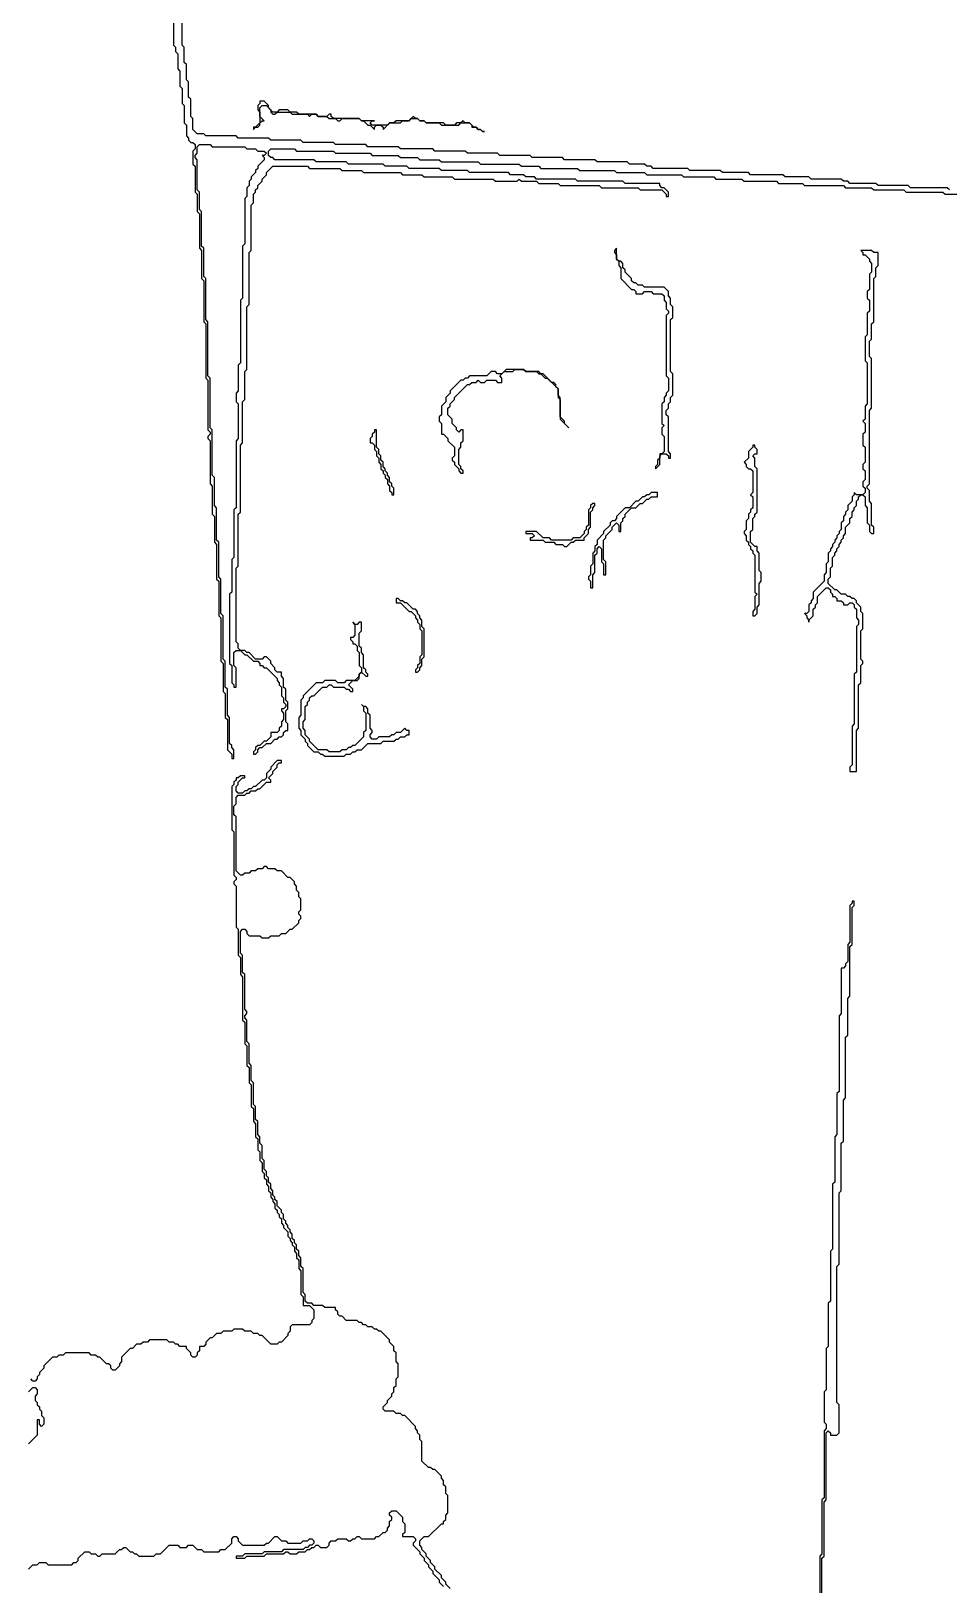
# Model space of a CAD drawing. Header units: metres. Extents: x 0 to 500, y 0 to 703.
# Drawn here: x 325.4 to 378.5, y 168.7 to 258.6 of the extents above; entities that cross this region are included whole.
import ezdxf

# ---------------------------------------------------------------- set-up
doc = ezdxf.new("R2010")
doc.units = ezdxf.units.M

msp = doc.modelspace()

# ---------------------------------------------------------------- linework, layer by layer
for points in [[(333.625, 260), (333.625, 257.75), (333.75, 257.625), (333.75, 257.375), (333.875, 257.25), (333.875, 256.375), (334, 256.25), (334, 255.375), (334.125, 255.25), (334.125, 254.375), (334.25, 254.25), (334.25, 253.25), (334.375, 253.125), (334.375, 252.5), (334.5, 252.375), (334.5, 252.25), (334.625, 252.125), (334.75, 252.125), (334.875, 252), (334.875, 251.75), (334.75, 251.625), (334.75, 250.875), (334.875, 250.75), (334.875, 249.25), (335, 249.125), (335, 248.125), (335.125, 248), (335.125, 246), (335.25, 245.875), (335.25, 244.25), (335.375, 244.125), (335.375, 241.75), (335.5, 241.625), (335.5, 238.5), (335.625, 238.375), (335.625, 235.5), (335.75, 235.375), (335.75, 235.25), (335.625, 235.125), (335.625, 235), (335.75, 234.875), (335.75, 232.375), (335.875, 232.25), (335.875, 230.625), (336, 230.5), (336, 229), (336.125, 228.875), (336.125, 226.875), (336.25, 226.75), (336.25, 224.75), (336.375, 224.625), (336.375, 222.125), (336.5, 222), (336.5, 220.375), (336.625, 220.25), (336.625, 218.875), (336.75, 218.75), (336.75, 217), (337, 216.75), (337, 216.5), (337.125, 216.5), (337.125, 217), (337, 217.125), (337, 217.25), (336.875, 217.375), (336.875, 218.875), (336.75, 219), (336.75, 220.5), (336.625, 220.625), (336.625, 222.125), (336.5, 222.25), (336.5, 224.75), (336.375, 224.875), (336.375, 226.875), (336.25, 227), (336.25, 229), (336.125, 229.125), (336.125, 231), (336, 231.125), (336, 232.75), (335.875, 232.875), (335.875, 235.5), (335.75, 235.625), (335.75, 238.5), (335.625, 238.625), (335.625, 241.75), (335.5, 241.875), (335.5, 244.25), (335.375, 244.375), (335.375, 246), (335.25, 246.125), (335.25, 248.125), (335.125, 248.25), (335.125, 249.25), (335, 249.375), (335, 251.125), (334.875, 251.25), (334.875, 251.375), (335, 251.5), (335, 251.875), (335.125, 252), (335.75, 252), (335.875, 251.875), (337.75, 251.875), (337.875, 251.75), (338.375, 251.75), (338.5, 251.625), (338.875, 251.625), (339, 251.5), (338.875, 251.375), (338.75, 251.375), (338.875, 251.25), (338.875, 251.125), (338.5, 250.75), (338.5, 250.625), (338.375, 250.5), (338.375, 250.375), (338.125, 250.125), (338.125, 250), (338, 249.875), (338, 249.625), (337.875, 249.5), (337.875, 249), (337.75, 248.875), (337.75, 246.25), (337.625, 246.125), (337.625, 243.125), (337.5, 243), (337.5, 239.375), (337.375, 239.25), (337.375, 237.75), (337.25, 237.625), (337.25, 237.125), (337.375, 237), (337.375, 235), (337.25, 234.875), (337.25, 231), (337.125, 230.875), (337.125, 228.125), (337, 228), (337, 226.125), (336.875, 226), (336.875, 222), (337, 221.875), (337, 220.875), (337.125, 220.75), (337.125, 220.625), (337.25, 220.625), (337.25, 221.75), (337.125, 221.875), (337.125, 222.625), (337.25, 222.75), (337.5, 222.75), (337.75, 222.5), (337.875, 222.5), (338.25, 222.125), (338.5, 222.125), (338.625, 222), (338.625, 221.875), (338.75, 221.875), (338.875, 221.75), (339, 221.75), (339.625, 221.125), (339.625, 221), (339.75, 220.875), (339.75, 220.75), (339.875, 220.625), (339.875, 220.125), (340, 220), (340, 219.75), (340.125, 219.625), (340.125, 219.5), (340, 219.375), (339.875, 219.375), (339.875, 219.25), (340, 219.125), (340, 218.75), (339.875, 218.625), (339.875, 218.375), (339.75, 218.25), (339.75, 218.125), (339.625, 218), (339.25, 218), (339.25, 217.75), (339, 217.5), (338.875, 217.5), (338.625, 217.25), (338.5, 217.25), (338.375, 217.125), (338.375, 217), (338.25, 216.875), (338.25, 216.75), (338.375, 216.75), (338.5, 216.875), (338.5, 217), (338.625, 217.125), (338.75, 217.125), (339, 217.375), (339.25, 217.375), (339.5, 217.625), (339.625, 217.625), (339.75, 217.75), (339.875, 217.75), (340, 217.875), (340, 218), (340.125, 218.125), (340.25, 218.125), (340.25, 218.5), (340.125, 218.625), (340.125, 219.25), (340.25, 219.375), (340.25, 219.75), (340.125, 219.875), (340.125, 220.5), (340, 220.625), (340, 221.125), (339.875, 221.25), (339.875, 221.5), (339.625, 221.5), (339.5, 221.625), (339.5, 221.75), (339.25, 222), (339.25, 222.125), (339, 222.375), (338.875, 222.375), (338.75, 222.25), (338.375, 222.25), (338, 222.625), (337.875, 222.625), (337.75, 222.75), (337.5, 222.75), (337.375, 222.875), (337.375, 223.125), (337.25, 223.25), (337.25, 227.5), (337.375, 227.625), (337.375, 230.625), (337.5, 230.75), (337.5, 234.625), (337.625, 234.75), (337.625, 237.125), (337.75, 237.25), (337.75, 238.875), (337.875, 239), (337.875, 242.625), (338, 242.75), (338, 245.75), (338.125, 245.875), (338.125, 248.5), (338.25, 248.625), (338.25, 249.125), (338.375, 249.25), (338.375, 249.375), (338.5, 249.5), (338.5, 249.625), (338.75, 249.875), (338.75, 250), (339, 250.25), (339, 250.375), (339.375, 250.75), (341.375, 250.75), (341.5, 250.625), (343.25, 250.625), (343.375, 250.5), (344.5, 250.5), (344.625, 250.375), (346.75, 250.375), (346.875, 250.25), (348, 250.25), (348.125, 250.125), (349.75, 250.125), (349.875, 250), (352.125, 250), (352.25, 249.875), (353.5, 249.875), (353.625, 250), (353.75, 249.875), (354.625, 249.875), (354.75, 249.75), (355.875, 249.75), (356, 249.625), (358.25, 249.625), (358.375, 249.5), (360.5, 249.5), (360.625, 249.375), (361.875, 249.375), (362.125, 249.125), (362.125, 249), (362.25, 249), (362.25, 249.25), (362, 249.5), (361.875, 249.5), (361.75, 249.625), (361.75, 249.75), (359.75, 249.75), (359.625, 249.875), (357, 249.875), (356.875, 250), (354.625, 250), (354.5, 250.125), (354, 250.125), (353.875, 250.25), (353.125, 250.25), (353, 250.375), (350.75, 250.375), (350.625, 250.5), (349.125, 250.5), (349, 250.625), (347.25, 250.625), (347.125, 250.75), (345.875, 250.75), (345.75, 250.875), (343.75, 250.875), (343.625, 251), (341.875, 251), (341.75, 251.125), (339.5, 251.125), (339.375, 251.25), (339.25, 251.25), (339.125, 251.375), (339.125, 251.625), (339.25, 251.75), (340.625, 251.75), (340.75, 251.625), (342.875, 251.625), (343, 251.5), (345, 251.5), (345.125, 251.375), (346.625, 251.375), (346.75, 251.25), (347.75, 251.25), (347.875, 251.125), (349, 251.125), (349.125, 251), (351.25, 251), (351.375, 250.875), (353.625, 250.875), (353.75, 250.75), (354.75, 250.75), (354.875, 250.625), (357, 250.625), (357.125, 250.5), (359.125, 250.5), (359.25, 250.375), (360.875, 250.375), (361, 250.25), (363, 250.25), (363.125, 250.125), (364.875, 250.125), (365, 250), (366.5, 250), (366.625, 249.875), (368.5, 249.875), (368.625, 249.75), (370, 249.75), (370.125, 249.625), (372.375, 249.625), (372.5, 249.5), (374, 249.5), (374.125, 249.375), (375.875, 249.375), (376, 249.25), (378.125, 249.25), (378.25, 249.125), (380.125, 249.125)], [(378.5, 249.375), (378.375, 249.5), (376.25, 249.5), (376.125, 249.625), (374.375, 249.625), (374.25, 249.75), (372.75, 249.75), (372.625, 249.875), (372.375, 249.875), (372.25, 250), (370.5, 250), (370.375, 250.125), (369, 250.125), (368.875, 250.25), (367, 250.25), (366.875, 250.375), (365.375, 250.375), (365.25, 250.5), (363.5, 250.5), (363.375, 250.625), (361.375, 250.625), (361.25, 250.75), (361, 250.75), (360.875, 250.875), (360, 250.875), (359.875, 251), (358.125, 251), (358, 251.125), (356.25, 251.125), (356.125, 251.25), (354.375, 251.25), (354.25, 251.375), (352.5, 251.375), (352.375, 251.5), (350.625, 251.5), (350.5, 251.625), (348.75, 251.625), (348.625, 251.75), (346.75, 251.75), (346.625, 251.875), (344.875, 251.875), (344.75, 252), (343, 252), (342.875, 252.125), (341.125, 252.125), (341, 252.25), (339.25, 252.25), (339.125, 252.375), (337.375, 252.375), (337.25, 252.5), (335.5, 252.5), (335.375, 252.625), (335, 252.625), (334.75, 252.875), (334.75, 253.5), (334.625, 253.625), (334.625, 254.625), (334.5, 254.75), (334.5, 255.625), (334.375, 255.75), (334.375, 256.625), (334.25, 256.75), (334.25, 257.625), (334.125, 257.75), (334.125, 259.125)], [(349.625, 168.5), (349.375, 168.75), (349.375, 168.875), (349.125, 169.125), (349.125, 169.25), (348.75, 169.625), (348.75, 169.75), (348.5, 170), (348.5, 170.125), (348.25, 170.375), (348.25, 170.5), (348, 170.75), (348, 170.875), (347.875, 171), (347.875, 171.25), (348.125, 171.5), (348.375, 171.5), (349.125, 172.25), (349.25, 172.25), (349.25, 172.375), (349.375, 172.5), (349.375, 172.75), (349.5, 172.875), (349.5, 173.875), (349.375, 174), (349.375, 174.375), (349.25, 174.5), (349.25, 174.75), (349.125, 174.875), (349.125, 175), (348.75, 175.375), (348.625, 175.375), (348.5, 175.5), (348.375, 175.5), (348, 175.875), (348, 177), (347.875, 177.125), (347.875, 177.375), (347.75, 177.5), (347.75, 177.625), (347.625, 177.75), (347.625, 177.875), (347, 178.5), (346.875, 178.5), (346.75, 178.625), (346.5, 178.625), (346.375, 178.75), (345.875, 178.75), (345.75, 178.875), (345.75, 179), (346, 179.25), (346, 179.375), (346.25, 179.625), (346.25, 179.75), (346.375, 179.875), (346.375, 180.125), (346.5, 180.25), (346.5, 180.625), (346.625, 180.75), (346.625, 181.5), (346.5, 181.625), (346.5, 182.125), (346.375, 182.25), (346.375, 182.5), (346.125, 182.75), (346.125, 182.875), (345.625, 183.375), (345.5, 183.375), (345.375, 183.5), (345.25, 183.5), (345.125, 183.625), (344.875, 183.625), (344.75, 183.75), (344.625, 183.75), (344.5, 183.875), (344.375, 183.875), (344.25, 184), (343.625, 184), (343.375, 184.25), (343.25, 184.25), (343.125, 184.375), (343.125, 184.5), (343, 184.625), (343, 184.75), (342.375, 184.75), (342.25, 184.875), (341.75, 184.875), (341.625, 185), (341.375, 185), (341.25, 185.125), (341.25, 185.5), (341.125, 185.625), (341.125, 187), (341, 187.125), (341, 187.625), (340.875, 187.75), (340.875, 188), (340.75, 188.125), (340.75, 188.375), (340.625, 188.5), (340.625, 188.625), (340.5, 188.75), (340.5, 189), (340.375, 189.125), (340.375, 189.25), (340.25, 189.375), (340.25, 189.5), (340.125, 189.625), (340.125, 189.75), (340, 189.875), (340, 190.125), (339.875, 190.25), (339.875, 190.375), (339.625, 190.625), (339.625, 190.875), (339.5, 191), (339.5, 191.125), (339.375, 191.25), (339.375, 191.5), (339.25, 191.625), (339.25, 191.875), (339.125, 192), (339.125, 192.25), (339, 192.375), (339, 192.625), (338.875, 192.75), (338.875, 193.25), (338.75, 193.375), (338.75, 194.125), (338.625, 194.25), (338.625, 194.625), (338.5, 194.75), (338.5, 195.5), (338.375, 195.625), (338.375, 196.375), (338.25, 196.5), (338.25, 197.75), (338.125, 197.875), (338.125, 198.75), (338, 198.875), (338, 200), (337.875, 200.125), (337.875, 201.375), (337.75, 201.5), (337.75, 201.625), (337.875, 201.75), (337.875, 201.875), (337.75, 202), (337.75, 204), (337.625, 204.125), (337.625, 205.125), (337.5, 205.25), (337.5, 206.5), (337.625, 206.625), (337.75, 206.625), (337.875, 206.5), (337.875, 206.375), (338, 206.25), (338.625, 206.25), (338.75, 206.125), (339.125, 206.125), (339.25, 206.25), (339.75, 206.25), (339.875, 206.375), (340.125, 206.375), (340.375, 206.625), (340.5, 206.625), (340.875, 207), (340.875, 207.125), (341, 207.25), (341, 207.375), (340.875, 207.5), (340.875, 207.625), (341, 207.75), (341, 208.375), (340.875, 208.5), (340.875, 208.75), (340.75, 208.875), (340.75, 209.125), (340.625, 209.25), (340.625, 209.375), (340.375, 209.625), (340.25, 209.625), (339.875, 210), (339.625, 210), (339.5, 210.125), (339.125, 210.125), (339, 210.25), (338.875, 210.25), (338.75, 210.125), (338.5, 210.125), (338.375, 210), (338.125, 210), (338, 209.875), (337.75, 209.875), (337.625, 209.75), (337.5, 209.75), (337.25, 210), (337.25, 213.125), (337.125, 213.25), (337.125, 213.75), (337.25, 213.875), (337.25, 214.25), (337.375, 214.375), (337.75, 214.375), (337.875, 214.5), (338, 214.5), (338.125, 214.625), (338.375, 214.625), (338.5, 214.75), (338.625, 214.75), (339, 215.125), (339.25, 215.125), (339.25, 215.25), (339.125, 215.375), (339.375, 215.625), (339.375, 215.75), (339.625, 216), (339.625, 216.125), (339.75, 216.25), (339.875, 216.25), (339.875, 216.375), (339.625, 216.375), (339.25, 216), (339.25, 215.875), (339, 215.625), (339, 215.375), (338.875, 215.25), (338.75, 215.25), (338.375, 214.875), (338.25, 214.875), (338.125, 214.75), (338, 214.75), (337.875, 214.625), (337.75, 214.625), (337.625, 214.5), (337.375, 214.5), (337.25, 214.625), (337.25, 214.875), (337.375, 215), (337.375, 215.125), (337.625, 215.375), (337.75, 215.375), (337.75, 215.5), (337.5, 215.5), (337.375, 215.375), (337.25, 215.375), (337.25, 215.25), (337.125, 215.125), (337.125, 215), (337, 214.875), (337, 212.375), (337.125, 212.25), (337.125, 209.75), (337.25, 209.625), (337.25, 209.5), (337.125, 209.375), (337.125, 209.25), (337.25, 209.125), (337.25, 206.75), (337.375, 206.625), (337.375, 205.125), (337.5, 205), (337.5, 204), (337.625, 203.875), (337.625, 201.375), (337.75, 201.25), (337.75, 200), (337.875, 199.875), (337.875, 198.75), (338, 198.625), (338, 197.75), (338.125, 197.625), (338.125, 196.375), (338.25, 196.25), (338.25, 195.5), (338.375, 195.375), (338.375, 194.625), (338.5, 194.5), (338.5, 193.875), (338.625, 193.75), (338.625, 193.25), (338.75, 193.125), (338.75, 192.625), (338.875, 192.5), (338.875, 192.25), (339, 192.125), (339, 191.875), (339.125, 191.75), (339.125, 191.5), (339.25, 191.375), (339.25, 191.125), (339.375, 191), (339.375, 190.875), (339.5, 190.75), (339.5, 190.5), (339.625, 190.375), (339.625, 190.25), (339.75, 190.125), (339.75, 190), (339.875, 189.875), (339.875, 189.625), (340, 189.5), (340, 189.375), (340.25, 189.125), (340.25, 188.875), (340.375, 188.75), (340.375, 188.625), (340.5, 188.5), (340.5, 188.375), (340.625, 188.25), (340.625, 188), (340.75, 187.875), (340.75, 187.625), (340.875, 187.5), (340.875, 187), (341, 186.875), (341, 185.5), (341.125, 185.375), (341.125, 184.875), (341.5, 184.875), (341.75, 184.625), (341.75, 184.125), (341.625, 184), (341.625, 183.875), (341.5, 183.75), (340.5, 183.75), (340.375, 183.625), (340.375, 183.375), (340.25, 183.25), (340.25, 183.125), (339.875, 182.75), (339.75, 182.75), (339.625, 182.625), (339.25, 182.625), (338.75, 183.125), (338.625, 183.125), (338.5, 183.25), (338.25, 183.25), (338.125, 183.375), (337.75, 183.375), (337.625, 183.5), (337.125, 183.5), (337, 183.375), (336.5, 183.375), (336.375, 183.25), (336.125, 183.25), (335.875, 183), (335.75, 183), (335.5, 182.75), (335.5, 182.625), (335.375, 182.5), (335.125, 182.5), (335.125, 182.25), (335, 182.125), (335, 182), (334.875, 181.875), (334.75, 181.875), (334.625, 182), (334.625, 182.125), (334.375, 182.375), (334.375, 182.5), (334, 182.5), (333.875, 182.625), (333.75, 182.625), (333.625, 182.75), (333.375, 182.75), (333.25, 182.875), (332.25, 182.875), (332.125, 182.75), (331.875, 182.75), (331.75, 182.625), (331.5, 182.625), (331.25, 182.375), (331.125, 182.375), (330.625, 181.875), (330.625, 181.625), (330.5, 181.5), (330.5, 181.375), (330.25, 181.125), (330.125, 181.125), (330, 181.25), (330, 181.375), (329.875, 181.5), (329.75, 181.5), (329.375, 181.875), (329.25, 181.875), (329.125, 182), (328.875, 182), (328.75, 182.125), (327.375, 182.125), (327.25, 182), (327, 182), (326.875, 181.875), (326.625, 181.875), (326.125, 181.375), (326.125, 181.25), (325.875, 181), (325.875, 180.875), (325.75, 180.75), (325.75, 180.625), (325.625, 180.5), (325.5, 180.5), (325.375, 180.625)], [(371.125, 167.375), (371.125, 170.25), (371.25, 170.375), (371.25, 173.5), (371.375, 173.625), (371.375, 177.5), (371.5, 177.625), (371.625, 177.5), (371.625, 177.375), (372, 177.375), (372.125, 177.5), (372.125, 179.125), (372, 179.25), (372, 187.125), (372.125, 187.25), (372.125, 191.375), (372.25, 191.5), (372.25, 194.25), (372.375, 194.375), (372.375, 196.75), (372.5, 196.875), (372.5, 200.375), (372.625, 200.5), (372.625, 202.625), (372.75, 202.75), (372.75, 205.625), (372.875, 205.75), (372.875, 207.875), (373, 208), (373, 208.25), (372.875, 208.25), (372.875, 208.125), (372.75, 208), (372.75, 205.875), (372.625, 205.75), (372.625, 204.75), (372.5, 204.625), (372.5, 204.5), (372.375, 204.375), (372.25, 204.375), (372.25, 201.75), (372.125, 201.625), (372.125, 197.25), (372, 197.125), (372, 194.75), (371.875, 194.625), (371.875, 192), (371.75, 191.875), (371.75, 188.125), (371.625, 188), (371.625, 185.125), (371.5, 185), (371.5, 182.5), (371.375, 182.375), (371.375, 180), (371.25, 179.875), (371.25, 178.125), (371.375, 178), (371.375, 177.75), (371.25, 177.625), (371.25, 173.75), (371.125, 173.625), (371.125, 170.5), (371, 170.375), (371, 167.5)], [(325.25, 179.875), (325.5, 180.125), (325.625, 180.125), (325.75, 180), (325.75, 179.75), (325.625, 179.625), (325.625, 179.375), (325.75, 179.25), (325.75, 179.125), (325.875, 179), (325.875, 178.875), (326, 178.75), (326, 178.5), (326.125, 178.375), (326.125, 178), (326, 177.875), (325.875, 178), (325.875, 178.25), (325.75, 178.25), (325.75, 177.375), (325.25, 176.875)], [(325.25, 169.625), (325.5, 169.875), (325.75, 169.875), (325.875, 170), (326.25, 170), (326.375, 169.875), (327.75, 169.875), (327.875, 170), (328, 170), (328.125, 170.125), (328.125, 170.25), (328.5, 170.625), (328.75, 170.625), (328.875, 170.5), (329.125, 170.5), (329.25, 170.375), (329.375, 170.375), (329.5, 170.5), (330.25, 170.5), (330.5, 170.75), (330.625, 170.75), (330.75, 170.875), (330.875, 170.875), (331.125, 170.625), (331.25, 170.625), (331.375, 170.5), (331.5, 170.5), (331.625, 170.375), (332.5, 170.375), (332.625, 170.5), (332.875, 170.5), (333.375, 171), (333.875, 171), (334, 170.875), (334.375, 170.875), (334.5, 171), (334.75, 171), (335, 170.75), (335.25, 170.75), (335.375, 170.625), (336.25, 170.625), (336.375, 170.75), (336.625, 170.75), (337, 171.125), (337, 171.375), (337.125, 171.5), (337.25, 171.5), (337.375, 171.375), (337.375, 171.25), (337.625, 171), (338.875, 171), (339, 171.125), (339.125, 171.125), (339.5, 171.5), (339.625, 171.5), (339.875, 171.25), (340.125, 171.25), (340.25, 171.125), (341, 171.125), (341.125, 171.25), (341.375, 171.25), (341.5, 171.375), (341.625, 171.375), (341.75, 171.25), (341.75, 171.125), (341.625, 171), (341.5, 171), (341.375, 170.875), (341.25, 170.875), (341.125, 170.75), (340, 170.75), (339.875, 170.625), (338.875, 170.625), (338.75, 170.5), (337.75, 170.5), (337.625, 170.375), (337.25, 170.375), (337.25, 170.25), (337.75, 170.25), (337.875, 170.375), (338.875, 170.375), (339, 170.5), (340, 170.5), (340.125, 170.625), (340.25, 170.625), (340.375, 170.5), (340.75, 170.5), (340.875, 170.625), (341.25, 170.625), (341.375, 170.75), (341.5, 170.75), (341.625, 170.875), (341.75, 170.875), (341.875, 171), (342, 171), (342.125, 170.875), (342.5, 170.875), (342.625, 171), (342.625, 171.125), (342.75, 171.25), (343, 171.25), (343.125, 171.375), (343.625, 171.375), (343.75, 171.25), (343.875, 171.25), (344, 171.375), (344.125, 171.375), (344.25, 171.5), (344.375, 171.5), (344.5, 171.375), (345.25, 171.375), (345.375, 171.5), (345.5, 171.5), (345.75, 171.75), (345.875, 171.75), (346, 171.875), (346, 172), (346.125, 172.125), (346.125, 172.375), (346.25, 172.5), (346.25, 172.625), (346.125, 172.75), (346.125, 172.875), (346.25, 173), (346.5, 173), (346.875, 172.625), (346.875, 172.375), (347, 172.25), (347, 171.75), (346.875, 171.625), (346.875, 171.5), (347.5, 171.5), (347.625, 171.375), (347.625, 171.25), (347.5, 171.125), (347.5, 171), (347.875, 170.625), (347.875, 170.5), (348.125, 170.25), (348.125, 170.125), (348.375, 169.875), (348.375, 169.75), (348.625, 169.5), (348.625, 169.375), (349, 169), (349, 168.875), (349.25, 168.625)]]:
    msp.add_lwpolyline(points)
for points in [[(338.625, 254.5), (338.625, 254.375), (338.5, 254.25), (338.5, 254), (338.625, 253.875), (338.625, 253.25), (338.375, 253), (338.25, 253), (338.25, 252.875), (338.375, 253), (338.5, 253), (338.625, 253.125), (338.625, 253.25), (338.75, 253.375), (338.875, 253.375), (338.625, 253.625), (338.625, 254.125), (338.75, 254.25), (339, 254.25), (339.25, 254), (339.25, 253.875), (339.375, 253.75), (339.5, 253.75), (339.625, 253.875), (340.375, 253.875), (340.5, 253.75), (341.375, 253.75), (341.5, 253.625), (341.625, 253.75), (341.875, 253.75), (342, 253.625), (342.5, 253.625), (342.625, 253.5), (343, 253.5), (343.125, 253.375), (343.25, 253.375), (343.375, 253.5), (344.375, 253.5), (344.5, 253.375), (344.625, 253.375), (344.875, 253.125), (345, 253.125), (345.25, 252.875), (345.25, 253), (345.375, 253.125), (345.625, 253.125), (345.75, 253), (345.75, 252.875), (346.125, 253.25), (346.75, 253.25), (346.875, 253.375), (347.25, 253.375), (347.375, 253.5), (347.75, 253.5), (347.875, 253.375), (348.125, 253.375), (348.25, 253.25), (349, 253.25), (349.125, 253.125), (350.125, 253.125), (350.25, 253.25), (350.75, 253.25), (350.875, 253.125), (350.875, 253), (351.125, 253), (351.25, 252.875), (351.375, 252.875), (351.5, 252.75), (351.625, 252.75), (351.5, 252.75), (351.375, 252.875), (351.25, 252.875), (351.125, 253), (351, 253), (350.75, 253.25), (350.5, 253.25), (350.375, 253.375), (350.25, 253.25), (350, 253.25), (349.875, 253.125), (349.375, 253.125), (349.25, 253.25), (348.25, 253.25), (348.125, 253.375), (347.875, 253.375), (347.75, 253.5), (347.625, 253.5), (347.5, 253.625), (347.25, 253.375), (346.5, 253.375), (346.375, 253.25), (346.125, 253.25), (346, 253.125), (345.125, 253.125), (345, 253.25), (345.125, 253.375), (345.25, 253.375), (344.5, 253.375), (344.375, 253.5), (342.875, 253.5), (342.75, 253.625), (342.75, 253.75), (342.625, 253.75), (342.5, 253.625), (342, 253.625), (341.875, 253.75), (340.875, 253.75), (340.75, 253.875), (340.375, 253.875), (340.25, 254), (339.75, 254), (339.625, 253.875), (339.375, 253.875), (339.125, 254.125), (339.125, 254.25), (338.875, 254.5)], [(359.25, 246), (359.125, 245.875), (359.125, 245.75), (359.25, 245.625), (359.25, 245.375), (359.375, 245.25), (359.375, 245), (359.5, 244.875), (359.5, 244.25), (360.125, 243.625), (360.25, 243.625), (360.375, 243.5), (360.375, 243.375), (360.75, 243.375), (360.875, 243.5), (361.25, 243.5), (361.375, 243.375), (361.875, 243.375), (362, 243.25), (362, 243), (362.125, 242.875), (362.125, 242.5), (362.25, 242.375), (362.25, 242.25), (362.125, 242.125), (362.125, 238.625), (362.25, 238.5), (362.25, 237.75), (362.125, 237.625), (362.125, 237.5), (362, 237.375), (362, 237.125), (361.875, 237), (361.875, 235.875), (362, 235.75), (361.875, 235.625), (361.875, 235.25), (362, 235.125), (362, 234.25), (361.875, 234.125), (361.75, 234.125), (361.75, 233.875), (361.625, 233.75), (361.625, 233.5), (361.5, 233.375), (361.5, 233.25), (361.75, 233.5), (361.75, 234), (361.875, 234.125), (362.125, 234.125), (362.25, 234), (362.25, 233.875), (362.375, 233.875), (362.375, 234.125), (362.25, 234.25), (362.25, 236.25), (362.125, 236.375), (362.125, 236.625), (362.25, 236.75), (362.25, 237), (362.375, 237.125), (362.375, 237.375), (362.5, 237.5), (362.5, 238.75), (362.375, 238.875), (362.375, 241.875), (362.5, 242), (362.5, 242.625), (362.375, 242.75), (362.375, 243.125), (362.25, 243.25), (362.25, 243.5), (362, 243.75), (360.875, 243.75), (360.75, 243.875), (360.5, 243.875), (360.375, 244), (360.25, 244), (360.125, 244.125), (360.125, 244.25), (359.75, 244.625), (359.75, 244.75), (359.625, 244.875), (359.625, 245.125), (359.5, 245.25), (359.375, 245.25), (359.25, 245.375)], [(373.375, 245.875), (373.5, 245.75), (373.5, 245.625), (373.625, 245.625), (373.875, 245.375), (373.875, 245.25), (374, 245.125), (374, 244.625), (373.875, 244.5), (373.875, 243.625), (373.75, 243.5), (373.75, 243.125), (373.875, 243), (373.875, 242.375), (373.75, 242.25), (373.75, 241), (373.625, 240.875), (373.625, 239.5), (373.75, 239.375), (373.75, 237), (373.625, 236.875), (373.625, 236.125), (373.5, 236), (373.625, 235.875), (373.625, 235.375), (373.5, 235.25), (373.5, 234.625), (373.625, 234.5), (373.625, 233.625), (373.5, 233.5), (373.5, 233.25), (373.625, 233.125), (373.625, 232.625), (373.5, 232.5), (373.5, 232.25), (373.625, 232.125), (373.625, 231.875), (373.5, 231.75), (373.125, 231.75), (373, 231.875), (373, 231.75), (372.875, 231.625), (372.875, 231.375), (372.625, 231.125), (372.625, 230.875), (372.5, 230.75), (372.5, 230.625), (372.375, 230.5), (372.375, 230.25), (372.25, 230.125), (372.25, 229.75), (372.125, 229.625), (372.125, 229.5), (372, 229.375), (372, 229.25), (371.875, 229.125), (371.875, 229), (371.75, 228.875), (371.75, 228.75), (371.625, 228.625), (371.625, 228.5), (371.5, 228.375), (371.5, 227.875), (371.375, 227.75), (371.375, 227.25), (371.25, 227.125), (371.25, 226.75), (370.625, 226.125), (370.625, 225.75), (370.5, 225.625), (370.5, 225.5), (370.375, 225.375), (370.375, 225), (370.25, 224.875), (370.125, 224.875), (370.25, 224.75), (370.25, 224.625), (370.375, 224.5), (370.375, 224.375), (370.375, 224.5), (370.625, 224.75), (370.625, 225.125), (370.75, 225.25), (370.75, 225.375), (370.875, 225.5), (370.875, 225.875), (371.375, 226.375), (371.5, 226.375), (371.625, 226.25), (371.625, 226.125), (371.75, 226), (371.75, 225.875), (371.875, 225.875), (372, 225.75), (372, 225.625), (372.25, 225.625), (372.375, 225.5), (372.375, 225.375), (372.625, 225.375), (372.75, 225.5), (372.875, 225.5), (373, 225.375), (373, 225.25), (373.125, 225.125), (373.125, 224.625), (373.25, 224.5), (373.25, 224.25), (373.125, 224.125), (373.125, 221.5), (373, 221.375), (373, 218.5), (372.875, 218.375), (372.875, 216.125), (372.75, 216), (372.75, 215.75), (373.125, 215.75), (373.125, 218.125), (373.25, 218.25), (373.25, 220.75), (373.375, 220.875), (373.375, 221.875), (373.5, 222), (373.5, 222.125), (373.375, 222.25), (373.375, 223.875), (373.5, 224), (373.5, 224.875), (373.375, 225), (373.375, 225.25), (373.125, 225.5), (373.125, 225.625), (373, 225.75), (372.875, 225.75), (372.75, 225.875), (372.625, 225.875), (372.5, 226), (372.25, 226), (372, 226.25), (371.875, 226.25), (371.5, 226.625), (371.5, 226.875), (371.625, 227), (371.625, 227.5), (371.75, 227.625), (371.75, 228.125), (371.875, 228.25), (371.875, 228.375), (372, 228.5), (372, 228.625), (372.125, 228.75), (372.125, 228.875), (372.25, 229), (372.25, 229.125), (372.375, 229.25), (372.375, 229.375), (372.5, 229.5), (372.5, 229.875), (372.75, 230.125), (372.75, 230.375), (372.875, 230.5), (372.875, 230.75), (373, 230.875), (373, 231), (373.125, 231.125), (373.125, 231.375), (373.25, 231.5), (373.25, 231.625), (373.375, 231.75), (373.5, 231.75), (373.625, 231.625), (373.625, 231.125), (373.75, 231), (373.75, 230.125), (373.875, 230), (373.875, 229.625), (374, 229.5), (374.125, 229.5), (374.125, 229.875), (374, 230), (374, 231.25), (373.875, 231.375), (373.875, 232), (373.75, 232.125), (373.75, 232.25), (373.875, 232.375), (373.875, 236.625), (374, 236.75), (374, 239.625), (373.875, 239.75), (373.875, 240.625), (374, 240.75), (374, 241.625), (374.125, 241.75), (374.125, 244.25), (374.25, 244.375), (374.25, 244.875), (374.375, 245), (374.375, 245.75), (374.125, 245.75), (374, 245.875)], [(352.875, 239), (352.625, 238.75), (352.375, 238.75), (352.25, 238.875), (352, 238.875), (351.75, 238.625), (350.75, 238.625), (350.625, 238.5), (350.5, 238.5), (350.375, 238.375), (350.25, 238.375), (349.625, 237.75), (349.625, 237.625), (349.375, 237.375), (349.375, 237.125), (349.125, 236.875), (349.125, 236.375), (349, 236.25), (349, 236), (349.125, 235.875), (349.125, 235.25), (349.25, 235.25), (349.5, 235), (349.5, 234.875), (349.875, 234.5), (349.875, 234), (349.75, 233.875), (349.75, 233.75), (349.875, 233.625), (349.875, 233.5), (350.125, 233.25), (350.125, 233.125), (350.25, 233), (350.375, 233), (350.375, 233.125), (350.25, 233.25), (350.25, 233.375), (350.125, 233.5), (350.125, 234.375), (350.25, 234.5), (350.25, 234.75), (350.375, 234.875), (350.375, 235.5), (350.25, 235.5), (350.125, 235.375), (350, 235.5), (350, 235.625), (349.75, 235.875), (349.75, 236.125), (349.5, 236.375), (349.5, 236.75), (349.625, 236.875), (349.625, 237), (349.875, 237.25), (349.875, 237.375), (350.625, 238.125), (350.75, 238.125), (350.875, 238.25), (351.125, 238.25), (351.25, 238.375), (351.375, 238.25), (351.625, 238.25), (351.75, 238.375), (352.25, 238.375), (352.375, 238.25), (352.625, 238.25), (352.625, 238.5), (352.5, 238.625), (352.75, 238.875), (353.25, 238.875), (353.375, 239), (353.875, 239), (354, 238.875), (354.625, 238.875), (354.75, 238.75), (354.875, 238.75), (355.125, 238.5), (355.25, 238.5), (355.875, 237.875), (355.875, 237.375), (356, 237.25), (356, 236.125), (356.5, 235.625), (356.25, 235.875), (356.25, 236), (356, 236.25), (356, 237.375), (355.875, 237.5), (355.875, 237.875), (355.75, 238), (355.75, 238.125), (355.625, 238.25), (355.5, 238.25), (355, 238.75), (354.875, 238.75), (354.75, 238.875), (354, 238.875), (353.875, 239)], [(345.25, 235.5), (345.25, 235.375), (345.125, 235.25), (345.125, 235.125), (345, 235), (345, 234.75), (345.125, 234.75), (345.25, 234.625), (345.25, 234.375), (345.375, 234.25), (345.375, 234), (345.5, 233.875), (345.5, 233.625), (345.625, 233.5), (345.625, 233.25), (345.75, 233.125), (345.75, 233), (345.875, 232.875), (345.875, 232.75), (346, 232.625), (346, 232.375), (346.125, 232.25), (346.125, 232), (346.25, 231.875), (346.25, 231.75), (346.375, 231.75), (346.375, 232.125), (346.25, 232.25), (346.25, 232.375), (346.125, 232.5), (346.125, 232.75), (346, 232.875), (346, 233), (345.875, 233.125), (345.875, 233.25), (345.75, 233.375), (345.75, 233.625), (345.625, 233.75), (345.625, 234), (345.5, 234.125), (345.5, 234.375), (345.375, 234.5), (345.375, 235.5)], [(367.125, 234.625), (367.125, 234.5), (366.875, 234.25), (366.875, 233.875), (366.625, 233.625), (366.75, 233.5), (366.75, 233.375), (366.875, 233.25), (367, 233.25), (367.125, 233.125), (367.125, 231.875), (367, 231.75), (367.125, 231.625), (367.125, 231), (367, 230.875), (367, 230.75), (366.875, 230.625), (366.875, 230.375), (366.75, 230.25), (366.75, 229.75), (366.625, 229.625), (366.625, 229.5), (366.75, 229.375), (366.75, 229.125), (366.875, 229), (366.875, 228.875), (367, 228.75), (367, 228.625), (367.125, 228.5), (367.125, 228.375), (367.25, 228.25), (367.25, 226.125), (367.375, 226), (367.25, 225.875), (367.25, 225.125), (367.125, 225), (367.125, 224.75), (367.25, 224.75), (367.375, 224.875), (367.375, 225.25), (367.5, 225.375), (367.5, 226.625), (367.625, 226.75), (367.625, 227.25), (367.5, 227.375), (367.5, 228.375), (367.375, 228.5), (367.375, 228.75), (367.25, 228.75), (367, 229), (367, 229.625), (367.125, 229.75), (367.125, 230.375), (367.25, 230.5), (367.25, 230.625), (367.375, 230.75), (367.375, 233.25), (367.25, 233.375), (367.25, 233.875), (367.125, 234), (367.25, 234.125), (367.375, 234.125), (367.375, 234.375), (367.25, 234.5), (367.25, 234.625)], [(361.25, 231.875), (361.125, 231.75), (361, 231.75), (360.875, 231.625), (360.75, 231.625), (360.5, 231.375), (360.375, 231.375), (360, 231), (359.75, 231), (359.25, 230.5), (359.25, 230.375), (359.125, 230.25), (359, 230.25), (358.875, 230.125), (358.875, 230), (358.5, 229.625), (358.5, 229.5), (358.125, 229.125), (358.125, 228.875), (358, 228.75), (358, 228.5), (357.875, 228.375), (357.875, 227.75), (357.75, 227.625), (357.75, 227.125), (357.625, 227), (357.625, 226.875), (357.75, 226.75), (357.75, 226.375), (357.875, 226.375), (357.875, 227.125), (358, 227.25), (358, 228.25), (358.125, 228.375), (358.125, 228.625), (358.25, 228.75), (358.375, 228.625), (358.375, 227.875), (358.5, 227.75), (358.5, 227.125), (358.625, 227.125), (358.625, 227.875), (358.5, 228), (358.5, 229.125), (358.625, 229.25), (358.625, 229.375), (359, 229.75), (359, 229.875), (359.25, 230.125), (359.375, 230), (359.375, 229.625), (359.5, 229.625), (359.5, 230.125), (359.625, 230.25), (359.625, 230.375), (359.75, 230.5), (359.75, 230.625), (360.125, 231), (360.375, 231), (360.625, 231.25), (360.75, 231.25), (361, 231.5), (361.125, 231.5), (361.25, 231.625), (361.625, 231.625), (361.625, 231.875)], [(357.875, 231.25), (357.75, 231.125), (357.75, 231), (357.625, 230.875), (357.625, 230), (357.5, 229.875), (357.5, 229.75), (357.375, 229.625), (357.375, 229.5), (357.125, 229.25), (356.75, 229.25), (356.625, 229.125), (355.5, 229.125), (355.375, 229.25), (355, 229.25), (354.625, 229.625), (354, 229.625), (354, 229.5), (354.375, 229.5), (354.5, 229.375), (354.375, 229.25), (354.25, 229.25), (354.25, 229.125), (355, 229.125), (355.125, 229), (355.625, 229), (355.75, 228.875), (356.125, 228.875), (356.25, 228.75), (356.375, 228.75), (356.625, 229), (356.75, 229), (356.875, 229.125), (357.375, 229.125), (357.375, 229.25), (357.625, 229.5), (357.625, 229.75), (357.75, 229.875), (357.75, 230.75), (357.875, 230.875), (357.875, 231), (358, 231.125), (358, 231.25)], [(346.5, 225.75), (346.5, 225.5), (346.75, 225.5), (347.25, 225), (347.375, 225), (347.625, 224.75), (347.625, 224.625), (347.75, 224.5), (347.75, 224.375), (347.875, 224.25), (347.875, 224), (348, 223.875), (348, 222.5), (347.875, 222.375), (347.875, 222), (347.75, 221.875), (347.75, 221.75), (347.625, 221.625), (347.625, 221.5), (347.75, 221.5), (347.875, 221.625), (347.875, 221.75), (348, 221.875), (348, 222.25), (348.125, 222.375), (348.125, 224), (348, 224.125), (348, 224.5), (347.875, 224.625), (347.875, 224.75), (347.75, 224.875), (347.75, 225), (347.625, 225.125), (347.5, 225.125), (347.125, 225.5), (347, 225.5), (346.875, 225.625), (346.75, 225.625), (346.625, 225.75)], [(344, 224.375), (344.125, 224.25), (344.125, 223.625), (344, 223.5), (343.875, 223.5), (343.875, 223.375), (344, 223.25), (344, 223.125), (344.125, 223.125), (344.25, 223), (344.25, 222.75), (344.375, 222.625), (344.375, 221.875), (344.5, 221.75), (344.5, 221.5), (344.375, 221.375), (344.375, 221.25), (344.125, 221), (343.625, 221), (343.5, 220.875), (343.125, 220.875), (343, 221), (342.375, 221), (342.25, 220.875), (341.875, 220.875), (341.125, 220.125), (341.125, 220), (341, 219.875), (341, 219), (340.875, 218.875), (340.875, 218.25), (341, 218.125), (341, 217.875), (341.25, 217.625), (341.25, 217.5), (341.375, 217.375), (341.375, 217.25), (341.75, 216.875), (342, 216.875), (342.125, 216.75), (342.25, 216.75), (342.375, 216.625), (343.5, 216.625), (343.625, 216.75), (343.875, 216.75), (344, 216.875), (344.125, 216.875), (344.25, 217), (344.5, 217), (344.875, 217.375), (345.625, 217.375), (345.75, 217.5), (346.375, 217.5), (346.5, 217.625), (346.625, 217.625), (346.75, 217.75), (347, 217.75), (347.125, 217.875), (347.25, 217.875), (347.25, 218.125), (347.125, 218.125), (347, 218.25), (346.75, 218), (346.5, 218), (346.375, 217.875), (346.25, 217.875), (346.125, 217.75), (345.5, 217.75), (345.375, 217.625), (345.125, 217.625), (345, 217.75), (345, 217.875), (345.125, 218), (345.125, 218.125), (345, 218.25), (345, 219), (344.875, 219.125), (344.875, 219.375), (344.75, 219.5), (344.625, 219.5), (344.5, 219.625), (344.625, 219.5), (344.625, 219.25), (344.75, 219.125), (344.75, 218.125), (344.625, 218), (344.625, 217.75), (344.125, 217.25), (344, 217.25), (343.875, 217.125), (343.75, 217.125), (343.625, 217), (343.375, 217), (343.25, 216.875), (342.625, 216.875), (342.5, 217), (342, 217), (341.5, 217.5), (341.5, 217.625), (341.25, 217.875), (341.25, 218.125), (341.125, 218.25), (341.125, 218.625), (341.25, 218.75), (341.25, 219.5), (341.375, 219.625), (341.375, 219.75), (341.5, 219.875), (341.5, 220), (341.625, 220.125), (341.75, 220.125), (342.25, 220.625), (342.5, 220.625), (342.625, 220.75), (342.75, 220.75), (342.875, 220.625), (343.5, 220.625), (343.625, 220.5), (343.75, 220.5), (343.875, 220.375), (344, 220.375), (344, 220.5), (343.75, 220.75), (344, 221), (344.25, 221), (344.375, 221.125), (344.375, 221.375), (344.5, 221.5), (344.75, 221.25), (344.875, 221.25), (344.875, 221.375), (344.75, 221.5), (344.75, 221.625), (344.625, 221.75), (344.625, 222.5), (344.5, 222.625), (344.5, 222.875), (344.375, 223), (344.375, 223.75), (344.5, 223.875), (344.5, 224.375), (344.375, 224.375), (344.25, 224.25), (344.125, 224.25)]]:
    msp.add_lwpolyline(points, close=True)

doc.saveas('drawing.dxf')
